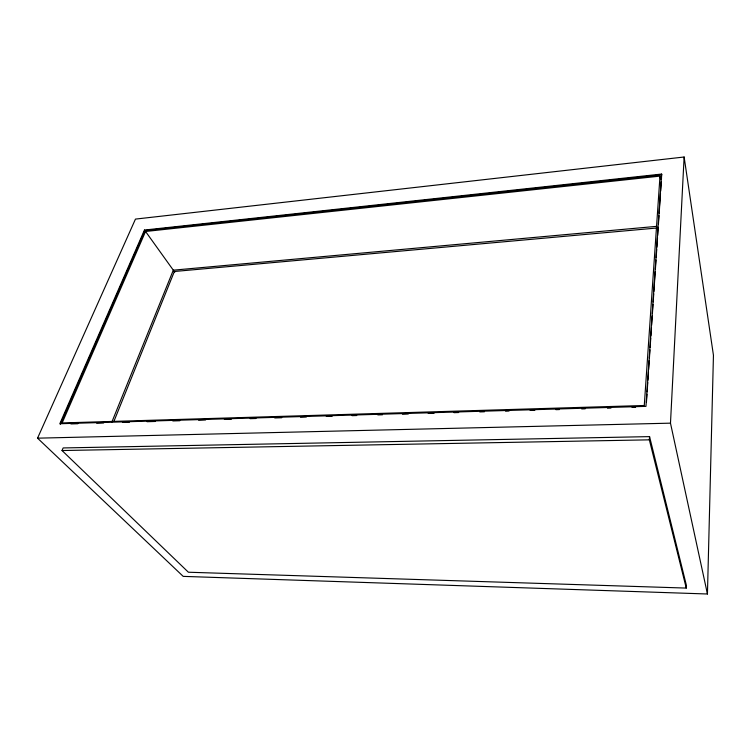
<?xml version="1.0" encoding="UTF-8"?>
<svg xmlns="http://www.w3.org/2000/svg" width="751" height="751" viewBox="0 0 751 751"><rect width="100%" height="100%" fill="white"/><g stroke="black" fill="none" stroke-linecap="round" stroke-linejoin="round"><path stroke-width="1.13" d="M707.442 593.994L713.45 355.298L684.123 157.006L135.462 219.095L37.55 438.171L183.197 576.374L707.442 593.994L670.483 423.16L684.123 157.006M686.264 588.08L686.367 585.254L649.559 436.622L63.14 447.943L62.033 450.534L188.398 572.224L686.264 588.08L649.352 439.842L649.559 436.622M661.631 174.063L645.963 406.366L59.817 423.742L144.455 230.041L661.631 174.063L661.443 179.451M646.433 402.348L646.986 394.181M647.137 391.853L647.766 382.512M647.925 380.175L648.479 372.008M648.629 369.68L649.258 360.339M649.418 358.002L649.972 349.835M650.122 347.506L650.751 338.166M650.91 335.828L651.464 327.661M651.615 325.333L652.243 315.993M652.403 313.655L653.032 304.324M653.192 301.986L653.736 293.819M653.896 291.482L655.229 271.646M655.388 269.309L656.017 259.977M656.177 257.64L656.721 249.473M656.881 247.135L657.51 237.804M657.669 235.467L658.214 227.3M658.458 223.798L659.002 215.631M659.162 213.293L660.495 193.458M660.655 191.12L661.284 181.789M659.998 176.109L644.274 405.493L62.145 422.935L145.563 231.477L659.998 176.109L660.598 179.545M111.796 422.212L173.303 270.172L145.563 231.477M113.908 421.386L174.373 271.486L656.721 228.022M60.333 424.259L144.859 230.613L144.455 230.041M144.859 230.613L661.753 174.786M173.303 270.172L656.881 226.323M70.885 423.949L77.907 423.733M96.654 423.188L103.685 422.982M122.432 422.428L129.463 422.222M147.036 421.705L155.232 421.461M172.805 420.945L179.836 420.738M198.583 420.185L205.614 419.978M224.352 419.424L231.383 419.218M250.13 418.673L255.988 418.495M274.735 417.95L281.766 417.744M300.503 417.19L306.361 417.012M326.281 416.43L332.139 416.261M352.059 415.669L356.744 415.538M377.828 414.909L382.512 414.777M402.433 414.186L408.291 414.017M428.211 413.435L434.069 413.257M453.98 412.675L458.673 412.534M479.758 411.914L484.442 411.773M505.536 411.154L509.047 411.05M530.131 410.431L534.825 410.29M555.909 409.67L559.42 409.567M581.687 408.92L585.198 408.816M607.456 408.159L610.976 408.056M632.06 407.436L635.571 407.333M37.55 438.171L670.483 423.16M62.033 450.534L649.352 439.842M173.397 270.435L174.758 272.331"/></g></svg>
